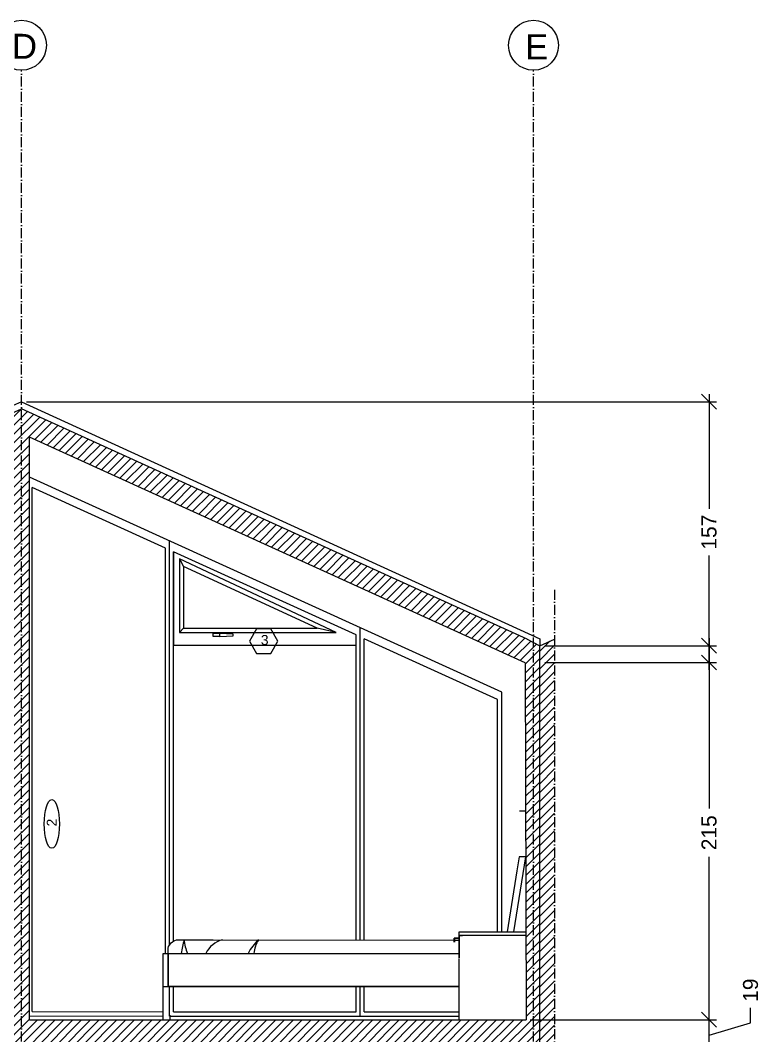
# Model space of a CAD drawing. Header units: millimetres. Extents: x 2830 to 9066, y 9741 to 14619.
# Drawn here: x 3546 to 3992, y 10149 to 10759 of the extents above; entities that cross this region are included whole.
import ezdxf

# ---------------------------------------------------------------- set-up
doc = ezdxf.new("R2010")
doc.units = ezdxf.units.MM
doc.header["$MEASUREMENT"] = 0
doc.linetypes.add('ACAD_ISO10W100', pattern=[18, 12, -3, 0, -3])
doc.linetypes.add('AUSGEZOGEN', pattern=[0])
doc.layers.get('DEFPOINTS').update_dxf_attribs({"color": 210})
doc.layers.add('ARREDI', color=8, linetype='Continuous', lineweight=18)
doc.layers.add('CAMPITURE', color=7, linetype='Continuous', lineweight=25)
for name, color, linetype in [('INFISSI', 4, 'Continuous'), ('NUMERAZIONE', 30, 'Continuous'), ('quote nuove', 2, 'Continuous'), ('STRUTTURA', 1, 'Continuous')]:
    doc.layers.add(name, color=color, linetype=linetype)
doc.layers.get('0').off()
doc.styles.add('ARIAL', font='Arial.ttf')
doc.styles.get("Standard").update_dxf_attribs({"font": 'Arial.ttf'})
doc.dimstyles.new('TICK_36', dxfattribs={"dimtxt": 3.6, "dimasz": 3.6, "dimexe": 1.8, "dimexo": 1.2, "dimgap": 1.8, "dimtad": 0, "dimdec": 0, "dimzin": 0, "dimdsep": 46, "dimtxsty": 'ARIAL', "dimblk": 'OBLIQUE', "dimcen": 1.8, "dimdle": 1.8, "dimclrd": 256, "dimclrt": 256, "dimadec": 0, "dimazin": 0, "dimtfac": 1, "dimtdec": 0, "dimtmove": 1, "dimatfit": 3, "dimldrblk": 'OPEN90', "dimfxl": 1, "dimtfill": 1, "dimtolj": 1, "dimtzin": 0, "dimarcsym": 0})
pattern_1 = [(45, (1663.0583, 10179.761), (-2.6516504, 2.6516504), [])]

# ---------------------------------------------------------------- blocks, each defined once
blk = doc.blocks.new('_Oblique')
at = {"color": 0, "linetype": 'ByBlock', "lineweight": -2}
blk.add_line((-0.5, -0.5), (0.5, 0.5), dxfattribs=at)
blk = doc.blocks.new('*D66')
at = {"layer": 'DEFPOINTS', "color": 0, "transparency": 16777216}
for p in [(3859.46, 10158.92), (3960.21, 10158.92), (3849.77, 10140.41)]:
    blk.add_point(p, dxfattribs=at)
at = {"layer": 'quote nuove', "lineweight": -2, "transparency": 16777216}
for p, q in [((3985.15, 10157.14), (3985.15, 10166.14)), ((3960.21, 10135.91), (3960.21, 10163.42)), ((3960.21, 10149.66), (3985.15, 10157.14))]:
    blk.add_line(p, q, dxfattribs=at)
at = {"layer": 'quote nuove', "color": 0, "lineweight": -2, "transparency": 16777216}
for p, q in [((3862.46, 10158.92), (3964.71, 10158.92)), ((3852.77, 10140.41), (3964.71, 10140.41))]:
    blk.add_line(p, q, dxfattribs=at)
at = {"layer": 'quote nuove', "lineweight": -2, "transparency": 16777216, "xscale": 9, "yscale": 9, "zscale": 9}
for p, rotation in [((3960.21, 10158.92), 90), ((3960.21, 10140.41), 270)]:
    blk.add_blockref('_Oblique', p, dxfattribs=dict(at, rotation=rotation))
at = {"layer": 'quote nuove', "transparency": 16777216, "insert": (3985.15, 10176.66), "char_height": 9, "attachment_point": 5, "rotation": 90, "style": 'ARIAL', "bg_fill": 3, "box_fill_scale": 1.25, "bg_fill_color": 256, "bg_fill_true_color": 13158600, "bg_fill_transparency": 0}
blk.add_mtext('\\A1;19', dxfattribs=at)
blk = doc.blocks.new('_Open90')
at = {"color": 0, "linetype": 'ByBlock', "lineweight": -2}
for p, q in [((0, 0), (-1, 0)), ((-0.5, 0.5), (0, 0)), ((0, 0), (-0.5, -0.5))]:
    blk.add_line(p, q, dxfattribs=at)
blk = doc.blocks.new('*D67')
at = {"layer": 'DEFPOINTS', "color": 0, "transparency": 16777216}
for p in [(3858.46, 10383.45), (3960.21, 10383.45), (3849.77, 10158.92)]:
    blk.add_point(p, dxfattribs=at)
at = {"layer": 'quote nuove', "color": 0, "lineweight": -2, "transparency": 16777216}
for p, q in [((3861.46, 10383.45), (3964.71, 10383.45)), ((3852.77, 10158.92), (3964.71, 10158.92))]:
    blk.add_line(p, q, dxfattribs=at)
at = {"layer": 'quote nuove', "lineweight": -2, "transparency": 16777216}
for p, q in [((3960.21, 10387.95), (3960.21, 10285.75)), ((3960.21, 10154.42), (3960.21, 10256.62))]:
    blk.add_line(p, q, dxfattribs=at)
at = {"layer": 'quote nuove', "lineweight": -2, "transparency": 16777216, "xscale": 9, "yscale": 9, "zscale": 9}
for p, rotation in [((3960.21, 10383.45), 90), ((3960.21, 10158.92), 270)]:
    blk.add_blockref('_Oblique', p, dxfattribs=dict(at, rotation=rotation))
at = {"layer": 'quote nuove', "transparency": 16777216, "insert": (3960.21, 10271.18), "char_height": 9, "attachment_point": 5, "rotation": 90, "style": 'ARIAL', "bg_fill": 3, "box_fill_scale": 1.25, "bg_fill_color": 256, "bg_fill_true_color": 13158600, "bg_fill_transparency": 0}
blk.add_mtext('\\A1;215', dxfattribs=at)
blk = doc.blocks.new('*D68')
at = {"layer": 'DEFPOINTS', "color": 0, "transparency": 16777216}
for p in [(3547.01, 10529.94), (3960.21, 10529.94), (3858.46, 10373.4)]:
    blk.add_point(p, dxfattribs=at)
at = {"layer": 'quote nuove', "color": 0, "lineweight": -2, "transparency": 16777216}
for p, q in [((3550.01, 10529.94), (3964.71, 10529.94)), ((3861.46, 10373.4), (3964.71, 10373.4))]:
    blk.add_line(p, q, dxfattribs=at)
at = {"layer": 'quote nuove', "lineweight": -2, "transparency": 16777216}
for p, q in [((3960.21, 10534.44), (3960.21, 10465.69)), ((3960.21, 10368.9), (3960.21, 10437.66))]:
    blk.add_line(p, q, dxfattribs=at)
at = {"layer": 'quote nuove', "lineweight": -2, "transparency": 16777216, "xscale": 9, "yscale": 9, "zscale": 9}
for p, rotation in [((3960.21, 10529.94), 90), ((3960.21, 10373.4), 270)]:
    blk.add_blockref('_Oblique', p, dxfattribs=dict(at, rotation=rotation))
at = {"layer": 'quote nuove', "transparency": 16777216, "insert": (3960.21, 10451.67), "char_height": 9, "attachment_point": 5, "rotation": 90, "style": 'ARIAL', "bg_fill": 3, "box_fill_scale": 1.25, "bg_fill_color": 256, "bg_fill_true_color": 13158600, "bg_fill_transparency": 0}
blk.add_mtext('\\A1;157', dxfattribs=at)

msp = doc.modelspace()

# ---------------------------------------------------------------- hatches: boundary and pattern name
at = {"layer": 'ARREDI'}
h = msp.add_hatch(dxfattribs=at)
h.set_pattern_fill('ANSI31', color=0, scale=30)
h.set_pattern_definition(pattern_1)
h.paths.add_polyline_path([(3858.46, 10160.91), (3858.46, 10160.91), (3858.46, 10383.45), (3854.7, 10385.41), (3854.7, 9909.3), (3858.46, 9909.3), (3858.46, 9912.91), (3858.46, 10134.11), (3858.46, 10134.11)])
at = {"layer": 'CAMPITURE', "ltscale": 2.5}
h = msp.add_hatch(dxfattribs=at)
h.set_pattern_fill('ANSI31', color=256, scale=30)
h.set_pattern_definition([(45, (890.6814, 8409.362), (-2.6516504, 2.6516504), [])])
h.paths.add_polyline_path([(3867.16, 9908.76), (3858.46, 9908.76), (3858.46, 10383.45), (3867.38, 10387.44)])
at = {"layer": 'STRUTTURA'}
h = msp.add_hatch(dxfattribs=at)
h.set_pattern_fill('ANSI31', color=0, scale=30)
h.set_pattern_definition(pattern_1)
h.paths.add_polyline_path([(3365.23, 10158.18), (3239.06, 10157.32), (3239.06, 10157.31), (3239.06, 10281.31), (3237.86, 10373.09), (3239.06, 10373.09), (3365.23, 10429.55), (3365.23, 10444.34), (3234.11, 10385.67), (3234.11, 9909.3), (3239.06, 9909.3), (3239.06, 10140.31), (3360.04, 10140.31), (3360.04, 9909.3), (3365.23, 9909.3)])
h.paths.add_polyline_path([(3547, 10525.68), (3461.27, 10487.32), (3461.27, 10472.53), (3542.26, 10508.77), (3542.26, 10158.81), (3466.04, 10158.81), (3466.04, 10368.81), (3466.05, 10474.66), (3456.47, 10470.38), (3456.53, 10368.81), (3456.53, 10158.81), (3365.23, 10158.18), (3365.23, 9909.3), (3369.96, 9909.3), (3369.96, 10140.31), (3542.25, 10140.31), (3542.25, 9909.3), (3547, 9909.3)])
h.paths.add_polyline_path([(3234.11, 10385.67), (3230.36, 10383.99), (3230.36, 10375.31), (3230.36, 9909.3), (3234.11, 9909.3)])
h.paths.add_polyline_path([(3456.26, 10470.28), (3461.27, 10472.53), (3461.27, 10487.32), (3365.23, 10444.34), (3365.23, 10429.55)], flags=17)
h.paths.add_polyline_path([(3547.09, 10525.72), (3547, 10525.68), (3547, 9909.3), (3551.75, 9909.3), (3551.75, 10140.31), (3850.35, 10140.33), (3850.93, 9909.3), (3854.7, 9909.3), (3854.7, 10385.41), (3850.96, 10387.36)])
h.paths.add_polyline_path([(3849.76, 10373.3), (3850.3, 10158.81), (3551.76, 10158.81), (3551.76, 10508.77)], flags=16)
h.paths.add_polyline_path([(3752.92, 10387.71), (3752.92, 10218.01), (3795.45, 10218.01), (3833.11, 10218.01), (3833.11, 10219.01), (3833.12, 10219.01), (3833.12, 10218.01), (3835.61, 10218.01), (3835.61, 10219.32), (3835.61, 10219.32), (3835.61, 10218.01), (3842.98, 10218.01), (3846.31, 10218.01), (3846.31, 10204.72), (3849.77, 10204.71), (3846.31, 10204.71), (3846.31, 10204.72), (3648.01, 10205.19), (3647.91, 10161.75), (3553.43, 10161.75), (3553.43, 10478.48)], flags=0)
h.paths.add_polyline_path([(3748.06, 10389.92), (3748.06, 10383.85), (3699.72, 10383.85), (3696.85, 10378.88), (3688.3, 10378.88), (3685.43, 10383.85), (3638.28, 10383.85), (3638.28, 10439.87)], flags=0)
h.paths.add_polyline_path([(3641.94, 10435.61), (3736.01, 10391.47), (3641.94, 10391.51)], flags=0)
h.paths.add_polyline_path([(3644.38, 10430.98), (3724.59, 10393.95), (3644.38, 10393.95)], flags=0)
h.paths.add_polyline_path([(3662.12, 10390.72), (3666.15, 10390.72), (3674.2, 10390.48), (3674.2, 10389.35), (3666.15, 10389.11), (3662.12, 10389.11)], flags=0)
h.paths.add_polyline_path([(3651.55, 10183.96), (3833.12, 10183.96), (3833.12, 10161.76), (3651.55, 10161.75)], flags=0)
h.paths.add_polyline_path([(3597.57, 10328.69), (3597.57, 10338.89), (3590.15, 10338.89), (3590.15, 10328.69)], flags=0)
h.paths.add_polyline_path([(3688.89, 10380.66), (3696.56, 10380.66), (3696.56, 10393.02), (3688.89, 10393.02)], flags=0)
h.paths.add_polyline_path([(3571.47, 10273.27), (3571.47, 10280.94), (3559.11, 10280.94), (3559.11, 10273.27)], flags=0)

# ---------------------------------------------------------------- linework, layer by layer
at = {"layer": 'ARREDI'}
for p, q in [((3846.31, 10284.43), (3849.63, 10284.43)), ((3842.85, 10211.76), (3850.05, 10256.77)), ((3846.05, 10256.77), (3844.7, 10248.34)), ((3850.05, 10256.77), (3846.05, 10256.77)), ((3844.7, 10248.34), (3838.85, 10211.76)), ((3810.05, 10207.88), (3807.05, 10207.88)), ((3807.05, 10205.38), (3807.05, 10207.88)), ((3810.05, 10207.88), (3807.05, 10207.88)), ((3807.05, 10205.38), (3807.05, 10207.88)), ((3809.75, 10207.58), (3807.35, 10207.58)), ((3807.35, 10205.38), (3807.35, 10207.58)), ((3809.75, 10207.58), (3807.35, 10207.58)), ((3807.35, 10205.38), (3807.35, 10207.58)), ((3809.75, 10207.58), (3809.75, 10206.33)), ((3809.75, 10207.58), (3809.75, 10206.33)), ((3809.75, 10206.33), (3810.05, 10206.33)), ((3809.75, 10206.33), (3810.05, 10206.33)), ((3810.05, 10209.76), (3810.05, 10211.76)), ((3810.05, 10211.76), (3850.05, 10211.76)), ((3810.05, 10209.76), (3810.05, 10211.76)), ((3810.05, 10211.76), (3850.05, 10211.76)), ((3810.05, 10209.76), (3850.05, 10209.76)), ((3810.05, 10209.76), (3850.05, 10209.76)), ((3810.05, 10195.97), (3810.05, 10209.55)), ((3810.05, 10209.55), (3812.05, 10209.55)), ((3810.05, 10209.55), (3810.05, 10195.97)), ((3810.05, 10195.97), (3810.05, 10209.55)), ((3810.05, 10209.55), (3812.05, 10209.55)), ((3810.05, 10209.55), (3810.05, 10195.97)), ((3812.05, 10209.55), (3812.05, 10209.76)), ((3812.05, 10209.55), (3812.05, 10209.76)), ((3632.05, 10158.77), (3632.05, 10198.77)), ((3632.05, 10198.77), (3810.05, 10198.77)), ((3635.05, 10198.77), (3635.05, 10178.77)), ((3635.05, 10198.77), (3810.05, 10198.77)), ((3810.05, 10158.81), (3810.05, 10195.76)), ((3810.05, 10158.81), (3810.05, 10195.76)), ((3810.05, 10158.76), (3810.05, 10193.76)), ((3810.05, 10158.76), (3810.05, 10193.76)), ((3632.05, 10178.77), (3636.05, 10178.77)), ((3635.05, 10178.77), (3810.05, 10178.77)), ((3635.91, 10161.72), (3635.91, 10178.77))]:
    msp.add_line(p, q, dxfattribs=at)
at = {"layer": 'ARREDI', "color": 0}
msp.add_line((3636.05, 10161.72), (3636.05, 10158.77), dxfattribs=at)
at = {"layer": 'ARREDI'}
msp.add_lwpolyline([(3635.05, 10198.72), (3635.05, 10201.93, -0.226794), (3640.05, 10206.93), (3662.16, 10206.93)], format="xyb", dxfattribs=at)
for points in [[(3662.16, 10206.93), (3807.05, 10206.64)], [(3807.35, 10206.64), (3809.75, 10206.63)]]:
    msp.add_lwpolyline(points, dxfattribs=at)
at = {"layer": 'ARREDI', "linetype": 'Continuous'}
msp.add_lwpolyline([(3810.05, 10178.77), (3635.05, 10178.77), (3635.05, 10198.77), (3810.05, 10198.77)], dxfattribs=at)
at = {"layer": 'ARREDI'}
for centre, radius, start, end in [((3932.83, 10139.31), 295.96, 166.79417, 168.42006), ((3670.48, 10209.01), 25.87, 184.63094, 203.44116), ((3671.71, 10191.96), 15.47, 104.77301, 154.09665), ((3708.71, 10186.22), 28.35, 133.08136, 153.83059), ((3705.12, 10197.17), 18.54, 148.27073, 175.20853)]:
    msp.add_arc(centre, radius, start, end, dxfattribs=at)
at = {"layer": 'INFISSI', "color": 4, "lineweight": -2}
for p, q in [((3835.61, 10355.57), (3551.76, 10484.74)), ((3553.44, 10163.81), (3553.43, 10478.49)), ((3633.43, 10442.08), (3553.43, 10478.48)), ((3635.84, 10203.56), (3635.86, 10446.48)), ((3633.43, 10198.77), (3633.43, 10442.09)), ((3638.28, 10206.05), (3638.28, 10439.88)), ((3748.06, 10389.92), (3638.28, 10439.87)), ((3748.04, 10206.75), (3748.06, 10389.92)), ((3748.06, 10389.92), (3748.06, 10389.92)), ((3750.59, 10206.75), (3750.61, 10394.25)), ((3750.61, 10388.76), (3750.61, 10388.76)), ((3750.61, 10388.76), (3750.61, 10388.76)), ((3752.9, 10206.75), (3752.92, 10387.71)), ((3833.11, 10351.22), (3752.92, 10387.71)), ((3835.61, 10211.76), (3835.61, 10355.57)), ((3833.12, 10211.76), (3833.11, 10351.22)), ((3635.84, 10161.11), (3635.84, 10178.77)), ((3638.28, 10163.61), (3638.28, 10178.77)), ((3748.06, 10163.64), (3748.06, 10178.77)), ((3750.61, 10161.07), (3750.61, 10178.77)), ((3752.92, 10163.65), (3752.92, 10178.77))]:
    msp.add_line(p, q, dxfattribs=at)
at = {"layer": 'INFISSI', "linetype": 'AUSGEZOGEN'}
for p, q in [((3748.06, 10389.92), (3638.28, 10439.87)), ((3638.28, 10439.87), (3638.28, 10383.85)), ((3736.01, 10391.47), (3641.94, 10435.61)), ((3641.94, 10435.61), (3641.94, 10391.51)), ((3724.59, 10393.95), (3644.38, 10430.98)), ((3644.38, 10430.98), (3644.38, 10393.95)), ((3641.94, 10391.51), (3736.01, 10391.47)), ((3644.38, 10393.95), (3724.59, 10393.95)), ((3666.15, 10390.72), (3662.12, 10390.72)), ((3662.12, 10389.11), (3662.12, 10390.72)), ((3666.15, 10389.11), (3662.12, 10389.11)), ((3674.2, 10390.48), (3666.15, 10390.72)), ((3666.15, 10389.11), (3666.15, 10390.72)), ((3666.15, 10389.11), (3674.2, 10389.35)), ((3674.2, 10389.35), (3674.2, 10390.48)), ((3750.61, 10388.76), (3750.61, 10388.76))]:
    msp.add_line(p, q, dxfattribs=at)
at = {"layer": 'INFISSI'}
for p, q in [((3641.94, 10435.61), (3644.38, 10430.98)), ((3641.94, 10391.51), (3644.38, 10393.95)), ((3736.01, 10391.47), (3724.59, 10393.95)), ((3638.28, 10383.85), (3748.06, 10383.85)), ((3553.43, 10163.81), (3632.05, 10163.62)), ((3638.28, 10163.61), (3647.91, 10163.58)), ((3647.91, 10163.58), (3748.06, 10163.64)), ((3752.92, 10163.65), (3810.05, 10163.65)), ((3551.76, 10161.31), (3632.05, 10161.12)), ((3636.05, 10161.11), (3647.9, 10161.08)), ((3647.9, 10161.08), (3810.05, 10161.08))]:
    msp.add_line(p, q, dxfattribs=at)
at = {"layer": 'NUMERAZIONE', "elevation": 1758.66}
msp.add_lwpolyline([(3701.13, 10386.29), (3696.85, 10393.69), (3688.3, 10393.69), (3684.03, 10386.29), (3688.3, 10378.88), (3696.85, 10378.88)], close=True, dxfattribs=at)
at = {"layer": 'NUMERAZIONE'}
msp.add_ellipse((3565.21, 10276.44), major_axis=(0, 14.61), ratio=0.314087, dxfattribs=at)
at = {"layer": 'quote nuove', "color": 253, "linetype": 'ACAD_ISO10W100', "lineweight": 0, "ltscale": 0.5}
for p, q in [((3547, 9909.31), (3547, 10729)), ((3854.7, 9909.3), (3854.7, 10728.99))]:
    msp.add_line(p, q, dxfattribs=at)
at = {"layer": 'quote nuove', "color": 253, "lineweight": 0}
for centre in [(3547, 10744), (3854.7, 10743.99)]:
    msp.add_circle(centre, 15, dxfattribs=at)
at = {"layer": 'STRUTTURA'}
for p, q in [((3547.01, 10529.94), (3230.36, 10388.12)), ((3547.01, 10529.94), (3858.46, 10387.58)), ((3850.96, 10387.36), (3850.96, 10387.36)), ((3850.96, 10387.36), (3858.46, 10383.45)), ((3858.46, 10387.58), (3858.46, 10383.45)), ((3858.46, 10160.91), (3858.46, 10383.45)), ((3849.76, 10373.3), (3850.3, 10158.81)), ((3551.76, 10158.81), (3850.3, 10158.81)), ((3551.76, 10158.81), (3552.22, 10158.81)), ((3858.46, 9912.91), (3858.46, 10160.91))]:
    msp.add_line(p, q, dxfattribs=at)
at = {"layer": 'STRUTTURA', "linetype": 'ACAD_ISO10W100', "ltscale": 0.5}
msp.add_line((3867.39, 10417.08), (3867.16, 9908.76), dxfattribs=at)
at = {"layer": 'STRUTTURA'}
for points in [[(3230.36, 10383.99), (3547.01, 10525.68)], [(3850.96, 10387.36), (3547.01, 10525.75)], [(3551.76, 10158.81), (3551.76, 10508.77)], [(3849.76, 10373.3), (3551.76, 10508.77)], [(3858.46, 10383.45), (3867.38, 10387.44)]]:
    msp.add_lwpolyline(points, dxfattribs=at)

# ---------------------------------------------------------------- texts
at = {"layer": 'NUMERAZIONE', "ltscale": 0.1, "insert": (3690.8, 10389.93, 1758.66), "char_height": 6, "attachment_point": 1}
msp.add_mtext_dynamic_manual_height_columns('3', width=0.5819, gutter_width=12.5, heights=[0], dxfattribs=at)
at = {"layer": 'NUMERAZIONE', "ltscale": 0.1, "insert": (3562.19, 10274.94), "char_height": 6, "attachment_point": 1, "rotation": 90}
msp.add_mtext_dynamic_manual_height_columns('2', width=0.5819, gutter_width=12.5, heights=[0], dxfattribs=at)
at = {"layer": 'quote nuove', "color": 253, "lineweight": 0, "char_height": 15, "attachment_point": 1}
for s, insert in [('D', (3541.19, 10750.89)), ('E', (3849.61, 10750.58))]:
    msp.add_mtext_dynamic_manual_height_columns(s, width=15.1923, gutter_width=12.5, heights=[0], dxfattribs=dict(at, insert=insert))

# ---------------------------------------------------------------- next in the draw order: dimensions: what is measured, and where the dimension line sits
at = {"layer": 'quote nuove', "color": 253}
dim = msp.add_linear_dim(base=(3960.21, 10158.92), p1=(3849.77, 10140.41), p2=(3859.46, 10158.92), angle=90, dimstyle='TICK_36', override={"dimscale": 2.5}, dxfattribs=at)
dim.commit()
dim.dimension.update_dxf_attribs({"geometry": '*D66', "text_midpoint": (3985.15, 10170.64)})

# ---------------------------------------------------------------- next in the draw order: dimensions: what is measured, and where the dimension line sits
dim = msp.add_linear_dim(base=(3960.21, 10383.45), p1=(3849.77, 10158.92), p2=(3858.46, 10383.45), angle=90, text='215', dimstyle='TICK_36', override={"dimscale": 2.5}, dxfattribs=at)
dim.commit()
dim.dimension.update_dxf_attribs({"geometry": '*D67', "text_midpoint": (3960.21, 10271.18)})

# ---------------------------------------------------------------- next in the draw order: dimensions: what is measured, and where the dimension line sits
dim = msp.add_linear_dim(base=(3960.21, 10529.94), p1=(3858.46, 10373.4), p2=(3547.01, 10529.94), angle=90, dimstyle='TICK_36', override={"dimscale": 2.5}, dxfattribs=at)
dim.commit()
dim.dimension.update_dxf_attribs({"geometry": '*D68', "text_midpoint": (3960.21, 10451.67)})

doc.saveas('drawing.dxf')
